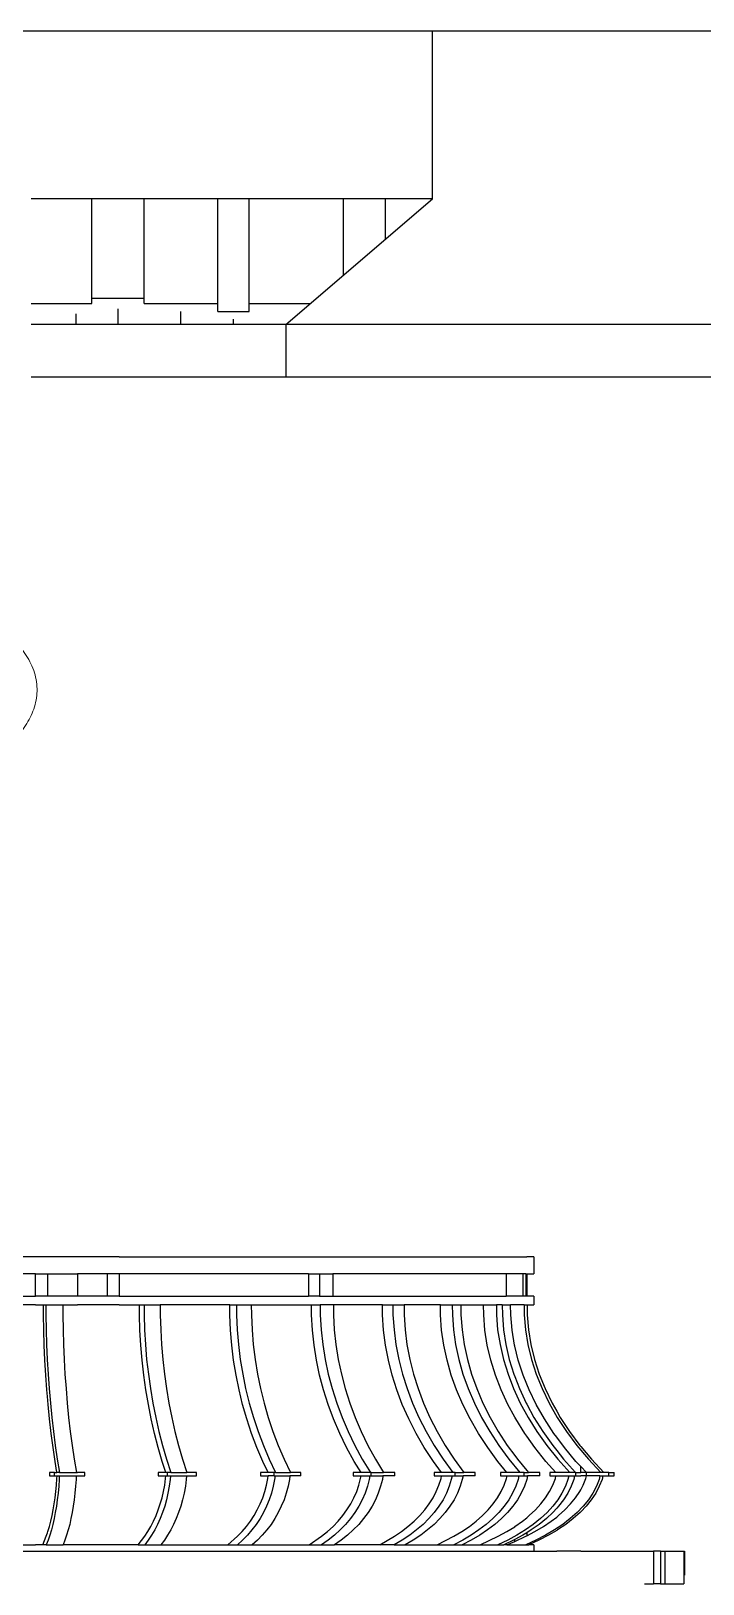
# Model space of a CAD drawing. Header units: inches. Extents: x -2812 to 9774, y -15726 to -746.
# Drawn here: x 3291.7 to 3355.8, y -9122.3 to -8974.2 of the extents above; entities that cross this region are included whole.
import ezdxf

# ---------------------------------------------------------------- set-up
doc = ezdxf.new("R2010")
doc.units = ezdxf.units.IN
doc.header["$LTSCALE"] = 17
doc.header["$MEASUREMENT"] = 0
doc.layers.add('gradient hatch', color=9, linetype='Continuous', lineweight=9)
doc.layers.add('OUTLINE', color=1, linetype='Continuous', lineweight=25)

# ---------------------------------------------------------------- blocks, each defined once
blk = doc.blocks.new('ad')
at = {"layer": 'gradient hatch'}
for points, knots in [([(-31402.65, 3697.54), (-31402.08, 3697.29), (-31401.5, 3697.05), (-31396.73, 3695), (-31392.65, 3693.22), (-31386.74, 3690.32), (-31384.62, 3689.18), (-31381.37, 3687.17), (-31380.12, 3686.3), (-31378.26, 3684.71), (-31377.57, 3684.01), (-31376.63, 3682.76), (-31376.31, 3682.24), (-31375.83, 3681.13), (-31375.67, 3680.54), (-31375.55, 3679.37), (-31375.6, 3678.78), (-31375.85, 3677.64), (-31376.07, 3677.1), (-31376.62, 3676.05), (-31376.96, 3675.55), (-31378.11, 3674.11), (-31379.08, 3673.21), (-31381.34, 3671.42), (-31382.64, 3670.55), (-31385.51, 3668.79), (-31387.08, 3667.9), (-31392.52, 3664.99), (-31396.83, 3662.93), (-31405.74, 3658.57), (-31410.33, 3656.29), (-31419, 3651.42), (-31423.07, 3648.84), (-31428.72, 3644.28), (-31430.67, 3642.4), (-31433.42, 3638.93), (-31434.37, 3637.38), (-31435.04, 3635.8)], [75.867791, 75.867791, 75.867791, 75.867791, 77.296314, 77.296314, 87.821918, 87.821918, 94.579193, 94.579193, 99.742391, 99.742391, 103.657561, 103.657561, 106.327224, 106.327224, 108.996887, 108.996887, 111.66655, 111.66655, 114.336213, 114.336213, 117.005876, 117.005876, 122.242277, 122.242277, 127.478679, 127.478679, 132.715081, 132.715081, 144.499492, 144.499492, 156.283904, 156.283904, 168.068315, 168.068315, 175.870509, 175.870509, 181.943701, 181.943701, 181.943701, 181.943701]), ([(-31402.65, 3695.9), (-31390.22, 3690.6), (-31351, 3673.22), (-31428.43, 3657.46), (-31436.65, 3635.8)], [76.355718, 76.355718, 76.355718, 76.355718, 107.340962, 182.622367, 182.622367, 182.622367, 182.622367])]:
    blk.add_open_spline(points, degree=3, knots=knots, dxfattribs=at)
blk = doc.blocks.new('fdfdgfddf')
for p, q in [((-3138.79, -2792.92), (-3176.5, -2792.92)), ((-3137.65, -2792.92), (-3138.79, -2792.92)), ((-3134.79, -2792.92), (-3137.65, -2792.92)), ((-3131.93, -2792.92), (-3134.79, -2792.92)), ((-3130.79, -2792.92), (-3131.93, -2792.92)), ((-3130.79, -2792.92), (-3093.08, -2792.92)), ((-3093.08, -2792.92), (-3091.94, -2792.92)), ((-3091.27, -2792.92), (-3091.94, -2792.92)), ((-3091.27, -2792.92), (-3091.27, -2794.54)), ((-3138.79, -2794.54), (-3145.78, -2794.54)), ((-3138.79, -2796.68), (-3138.79, -2794.54)), ((-3138.79, -2794.54), (-3137.65, -2794.54)), ((-3137.65, -2794.54), (-3137.65, -2796.68)), ((-3137.65, -2794.54), (-3134.79, -2794.54)), ((-3134.79, -2794.54), (-3134.79, -2796.68)), ((-3131.93, -2794.54), (-3134.79, -2794.54)), ((-3131.93, -2796.68), (-3131.93, -2794.54)), ((-3130.79, -2794.54), (-3131.93, -2794.54)), ((-3130.79, -2794.54), (-3130.79, -2796.68)), ((-3112.74, -2794.54), (-3130.79, -2794.54)), ((-3112.74, -2794.54), (-3112.74, -2796.68)), ((-3112.74, -2794.54), (-3111.69, -2794.54)), ((-3111.69, -2794.54), (-3111.69, -2796.68)), ((-3111.69, -2794.54), (-3110.44, -2794.54)), ((-3110.44, -2794.54), (-3110.44, -2796.68)), ((-3093.91, -2794.54), (-3110.44, -2794.54)), ((-3093.91, -2794.54), (-3093.91, -2796.68)), ((-3092.3, -2794.54), (-3093.91, -2794.54)), ((-3092.3, -2794.54), (-3092.3, -2796.68)), ((-3092.02, -2794.54), (-3092.3, -2794.54)), ((-3092.02, -2794.54), (-3092.02, -2796.68)), ((-3092.02, -2794.54), (-3091.94, -2794.54)), ((-3091.94, -2794.54), (-3091.94, -2796.68)), ((-3091.94, -2794.54), (-3091.27, -2794.54)), ((-3145.78, -2796.68), (-3138.79, -2796.68)), ((-3138.79, -2797.5), (-3145.78, -2797.5)), ((-3137.65, -2796.68), (-3138.79, -2796.68)), ((-3138.79, -2797.5), (-3138.01, -2797.5)), ((-3138.01, -2798.47), (-3138.01, -2797.5)), ((-3138.01, -2797.5), (-3137.78, -2797.5)), ((-3137.78, -2797.5), (-3137.78, -2798.45)), ((-3137.78, -2797.5), (-3136.18, -2797.5)), ((-3134.79, -2796.68), (-3137.65, -2796.68)), ((-3136.18, -2797.5), (-3136.17, -2798.45)), ((-3136.18, -2797.5), (-3134.79, -2797.5)), ((-3131.93, -2796.68), (-3134.79, -2796.68)), ((-3131.93, -2797.5), (-3134.79, -2797.5)), ((-3130.79, -2796.68), (-3131.93, -2796.68)), ((-3130.79, -2797.5), (-3131.93, -2797.5)), ((-3130.79, -2796.68), (-3112.74, -2796.68)), ((-3130.79, -2797.5), (-3128.86, -2797.5)), ((-3128.86, -2798.47), (-3128.86, -2797.5)), ((-3128.86, -2797.5), (-3128.42, -2797.5)), ((-3128.42, -2797.5), (-3128.42, -2798.45)), ((-3128.42, -2797.5), (-3126.89, -2797.5)), ((-3126.89, -2797.5), (-3126.88, -2798.45)), ((-3120.26, -2797.5), (-3126.89, -2797.5)), ((-3120.25, -2798.47), (-3120.26, -2797.5)), ((-3120.26, -2797.5), (-3119.61, -2797.5)), ((-3119.61, -2797.5), (-3119.61, -2798.45)), ((-3119.61, -2797.5), (-3118.2, -2797.5)), ((-3118.2, -2797.5), (-3118.19, -2798.45)), ((-3118.2, -2797.5), (-3112.45, -2797.5)), ((-3111.69, -2796.68), (-3112.74, -2796.68)), ((-3112.45, -2798.47), (-3112.45, -2797.5)), ((-3112.45, -2797.5), (-3111.62, -2797.5)), ((-3111.69, -2796.68), (-3110.44, -2796.68)), ((-3111.62, -2797.5), (-3111.62, -2798.45)), ((-3110.37, -2797.5), (-3111.62, -2797.5)), ((-3110.44, -2796.68), (-3093.91, -2796.68)), ((-3110.37, -2797.5), (-3110.36, -2798.45)), ((-3105.69, -2797.5), (-3110.37, -2797.5)), ((-3105.68, -2798.47), (-3105.69, -2797.5)), ((-3105.69, -2797.5), (-3104.69, -2797.5)), ((-3104.69, -2797.5), (-3104.69, -2798.45)), ((-3104.69, -2797.5), (-3103.64, -2797.5)), ((-3103.64, -2797.5), (-3103.64, -2798.45)), ((-3100.16, -2797.5), (-3103.64, -2797.5)), ((-3100.15, -2798.47), (-3100.16, -2797.5)), ((-3100.16, -2797.5), (-3099.04, -2797.5)), ((-3099.04, -2797.5), (-3099.03, -2798.45)), ((-3099.04, -2797.5), (-3098.22, -2797.5)), ((-3098.22, -2797.5), (-3098.22, -2798.45)), ((-3098.22, -2797.5), (-3096.05, -2797.5)), ((-3096.04, -2798.47), (-3096.05, -2797.5)), ((-3096.05, -2797.5), (-3094.83, -2797.5)), ((-3094.83, -2797.5), (-3094.82, -2798.45)), ((-3094.27, -2797.5), (-3094.83, -2797.5)), ((-3094.27, -2797.5), (-3094.26, -2798.45)), ((-3094.27, -2797.5), (-3093.47, -2797.5)), ((-3092.3, -2796.68), (-3093.91, -2796.68)), ((-3093.46, -2798.47), (-3093.47, -2797.5)), ((-3092.19, -2797.5), (-3093.47, -2797.5)), ((-3092.02, -2796.68), (-3092.3, -2796.68)), ((-3092.19, -2797.5), (-3092.19, -2798.45)), ((-3092.19, -2797.5), (-3091.91, -2797.5)), ((-3091.94, -2796.68), (-3092.02, -2796.68)), ((-3091.27, -2796.68), (-3091.94, -2796.68)), ((-3091.91, -2797.5), (-3091.27, -2797.5)), ((-3091.91, -2797.5), (-3091.9, -2798.45)), ((-3091.27, -2796.68), (-3091.27, -2797.5)), ((-3137.98, -2799.91), (-3138.01, -2798.47)), ((-3137.78, -2798.45), (-3137.76, -2799.87)), ((-3136.17, -2798.45), (-3136.15, -2799.87)), ((-3128.82, -2799.91), (-3128.86, -2798.47)), ((-3128.42, -2798.45), (-3128.38, -2799.87)), ((-3126.88, -2798.45), (-3126.84, -2799.87)), ((-3120.19, -2799.91), (-3120.25, -2798.47)), ((-3119.61, -2798.45), (-3119.54, -2799.87)), ((-3118.19, -2798.45), (-3118.13, -2799.87)), ((-3112.37, -2799.91), (-3112.45, -2798.47)), ((-3111.62, -2798.45), (-3111.54, -2799.87)), ((-3110.36, -2798.45), (-3110.29, -2799.87)), ((-3105.58, -2799.91), (-3105.68, -2798.47)), ((-3104.69, -2798.45), (-3104.59, -2799.87)), ((-3103.64, -2798.45), (-3103.54, -2799.87)), ((-3100.05, -2799.91), (-3100.15, -2798.47)), ((-3099.03, -2798.45), (-3098.92, -2799.87)), ((-3098.22, -2798.45), (-3098.11, -2799.87)), ((-3095.92, -2799.91), (-3096.04, -2798.47)), ((-3094.82, -2798.45), (-3094.71, -2799.87)), ((-3094.26, -2798.45), (-3094.15, -2799.87)), ((-3093.34, -2799.91), (-3093.46, -2798.47)), ((-3092.19, -2798.45), (-3092.06, -2799.87)), ((-3091.9, -2798.45), (-3091.78, -2799.87)), ((-3137.94, -2801.34), (-3137.98, -2799.91)), ((-3137.76, -2799.87), (-3137.72, -2801.29)), ((-3136.15, -2799.87), (-3136.11, -2801.29)), ((-3128.74, -2801.34), (-3128.82, -2799.91)), ((-3128.38, -2799.87), (-3128.29, -2801.29)), ((-3126.84, -2799.87), (-3126.76, -2801.29)), ((-3120.07, -2801.34), (-3120.19, -2799.91)), ((-3119.54, -2799.87), (-3119.43, -2801.29)), ((-3118.13, -2799.87), (-3118.01, -2801.29)), ((-3112.21, -2801.34), (-3112.37, -2799.91)), ((-3111.54, -2799.87), (-3111.38, -2801.29)), ((-3110.29, -2799.87), (-3110.13, -2801.29)), ((-3105.4, -2801.34), (-3105.58, -2799.91)), ((-3104.59, -2799.87), (-3104.41, -2801.29)), ((-3103.54, -2799.87), (-3103.36, -2801.29)), ((-3099.84, -2801.34), (-3100.05, -2799.91)), ((-3098.92, -2799.87), (-3098.72, -2801.29)), ((-3098.11, -2799.87), (-3097.9, -2801.29)), ((-3095.7, -2801.34), (-3095.92, -2799.91)), ((-3094.71, -2799.87), (-3094.48, -2801.29)), ((-3094.15, -2799.87), (-3093.93, -2801.29)), ((-3093.1, -2801.34), (-3093.34, -2799.91)), ((-3092.06, -2799.87), (-3091.83, -2801.29)), ((-3091.78, -2799.87), (-3091.55, -2801.29)), ((-3137.88, -2802.77), (-3137.94, -2801.34)), ((-3137.72, -2801.29), (-3137.66, -2802.7)), ((-3136.11, -2801.29), (-3136.05, -2802.7)), ((-3128.62, -2802.77), (-3128.74, -2801.34)), ((-3128.29, -2801.29), (-3128.18, -2802.7)), ((-3126.76, -2801.29), (-3126.64, -2802.7)), ((-3119.89, -2802.77), (-3120.07, -2801.34)), ((-3119.43, -2801.29), (-3119.25, -2802.7)), ((-3118.01, -2801.29), (-3117.84, -2802.7)), ((-3111.99, -2802.77), (-3112.21, -2801.34)), ((-3111.38, -2801.29), (-3111.16, -2802.7)), ((-3110.13, -2801.29), (-3109.91, -2802.7)), ((-3105.13, -2802.77), (-3105.4, -2801.34)), ((-3104.41, -2801.29), (-3104.14, -2802.7)), ((-3103.36, -2801.29), (-3103.09, -2802.7)), ((-3099.53, -2802.77), (-3099.84, -2801.34)), ((-3098.72, -2801.29), (-3098.42, -2802.7)), ((-3097.9, -2801.29), (-3097.6, -2802.7)), ((-3095.36, -2802.77), (-3095.7, -2801.34)), ((-3094.48, -2801.29), (-3094.16, -2802.7)), ((-3093.93, -2801.29), (-3093.6, -2802.7)), ((-3093.08, -2801.44), (-3093.1, -2801.34)), ((-3092.75, -2802.77), (-3093.08, -2801.44)), ((-3091.83, -2801.29), (-3091.49, -2802.7)), ((-3091.55, -2801.29), (-3091.2, -2802.7)), ((-3137.8, -2804.2), (-3137.88, -2802.77)), ((-3137.66, -2802.7), (-3137.58, -2804.1)), ((-3136.05, -2802.7), (-3135.97, -2804.1)), ((-3128.46, -2804.2), (-3128.62, -2802.77)), ((-3128.18, -2802.7), (-3128.02, -2804.1)), ((-3126.64, -2802.7), (-3126.48, -2804.1)), ((-3119.66, -2804.2), (-3119.89, -2802.77)), ((-3119.25, -2802.7), (-3119.02, -2804.1)), ((-3117.84, -2802.7), (-3117.61, -2804.1)), ((-3111.69, -2804.2), (-3111.99, -2802.77)), ((-3111.16, -2802.7), (-3110.86, -2804.1)), ((-3109.91, -2802.7), (-3109.61, -2804.1)), ((-3104.77, -2804.2), (-3105.13, -2802.77)), ((-3104.14, -2802.7), (-3103.79, -2804.1)), ((-3103.09, -2802.7), (-3102.74, -2804.1)), ((-3099.13, -2804.2), (-3099.53, -2802.77)), ((-3098.42, -2802.7), (-3098.02, -2804.1)), ((-3097.6, -2802.7), (-3097.2, -2804.1)), ((-3094.93, -2804.2), (-3095.36, -2802.77)), ((-3094.16, -2802.7), (-3093.72, -2804.1)), ((-3093.6, -2802.7), (-3093.16, -2804.1)), ((-3092.29, -2804.2), (-3092.75, -2802.77)), ((-3091.49, -2802.7), (-3091.03, -2804.1)), ((-3091.2, -2802.7), (-3090.75, -2804.1)), ((-3137.7, -2805.61), (-3137.8, -2804.2)), ((-3137.58, -2804.1), (-3137.48, -2805.49)), ((-3135.97, -2804.1), (-3135.87, -2805.49)), ((-3128.26, -2805.61), (-3128.46, -2804.2)), ((-3128.02, -2804.1), (-3127.82, -2805.49)), ((-3126.48, -2804.1), (-3126.29, -2805.49)), ((-3119.37, -2805.61), (-3119.66, -2804.2)), ((-3119.02, -2804.1), (-3118.74, -2805.49)), ((-3117.61, -2804.1), (-3117.32, -2805.49)), ((-3111.31, -2805.61), (-3111.69, -2804.2)), ((-3110.86, -2804.1), (-3110.5, -2805.49)), ((-3109.61, -2804.1), (-3109.25, -2805.49)), ((-3104.33, -2805.61), (-3104.77, -2804.2)), ((-3103.79, -2804.1), (-3103.35, -2805.49)), ((-3102.74, -2804.1), (-3102.3, -2805.49)), ((-3098.62, -2805.61), (-3099.13, -2804.2)), ((-3098.02, -2804.1), (-3097.52, -2805.49)), ((-3097.2, -2804.1), (-3096.71, -2805.49)), ((-3094.38, -2805.61), (-3094.93, -2804.2)), ((-3093.72, -2804.1), (-3093.19, -2805.49)), ((-3093.16, -2804.1), (-3093.08, -2804.33)), ((-3093.08, -2804.33), (-3092.63, -2805.49)), ((-3091.94, -2805.08), (-3092.29, -2804.2)), ((-3091.72, -2805.61), (-3091.94, -2805.08)), ((-3091.03, -2804.1), (-3090.47, -2805.49)), ((-3090.75, -2804.1), (-3090.19, -2805.49)), ((-3137.65, -2806.23), (-3137.7, -2805.61)), ((-3137.58, -2807.01), (-3137.65, -2806.23)), ((-3137.48, -2805.49), (-3137.36, -2806.87)), ((-3137.36, -2806.87), (-3137.22, -2808.24)), ((-3135.87, -2805.49), (-3135.75, -2806.87)), ((-3135.75, -2806.87), (-3135.62, -2808.24)), ((-3128.02, -2807.01), (-3128.26, -2805.61)), ((-3127.82, -2805.49), (-3127.59, -2806.87)), ((-3127.59, -2806.87), (-3127.32, -2808.24)), ((-3126.29, -2805.49), (-3126.06, -2806.87)), ((-3126.06, -2806.87), (-3125.79, -2808.24)), ((-3119.03, -2807.01), (-3119.37, -2805.61)), ((-3118.74, -2805.49), (-3118.4, -2806.87)), ((-3118.4, -2806.87), (-3118, -2808.24)), ((-3117.32, -2805.49), (-3116.98, -2806.87)), ((-3116.98, -2806.87), (-3116.59, -2808.24)), ((-3110.87, -2807.01), (-3111.31, -2805.61)), ((-3110.5, -2805.49), (-3110.06, -2806.87)), ((-3110.06, -2806.87), (-3109.55, -2808.24)), ((-3109.25, -2805.49), (-3108.81, -2806.87)), ((-3108.81, -2806.87), (-3108.3, -2808.24)), ((-3103.8, -2807.01), (-3104.33, -2805.61)), ((-3103.35, -2805.49), (-3102.83, -2806.87)), ((-3102.83, -2806.87), (-3102.23, -2808.24)), ((-3102.3, -2805.49), (-3101.78, -2806.87)), ((-3101.78, -2806.87), (-3101.18, -2808.24)), ((-3098.03, -2807.01), (-3098.62, -2805.61)), ((-3097.52, -2805.49), (-3096.93, -2806.87)), ((-3096.93, -2806.87), (-3096.25, -2808.24)), ((-3096.71, -2805.49), (-3096.12, -2806.87)), ((-3096.12, -2806.87), (-3095.43, -2808.24)), ((-3093.73, -2807.01), (-3094.38, -2805.61)), ((-3093.19, -2805.49), (-3092.55, -2806.87)), ((-3092.63, -2805.49), (-3091.99, -2806.87)), ((-3092.55, -2806.87), (-3091.8, -2808.24)), ((-3091.99, -2806.87), (-3091.94, -2806.97)), ((-3091.04, -2807.01), (-3091.72, -2805.61)), ((-3090.47, -2805.49), (-3089.8, -2806.87)), ((-3090.19, -2805.49), (-3089.52, -2806.87)), ((-3089.8, -2806.87), (-3089.02, -2808.24)), ((-3089.52, -2806.87), (-3089.08, -2807.64)), ((-3137.44, -2808.39), (-3137.58, -2807.01)), ((-3137.22, -2808.24), (-3137.07, -2809.58)), ((-3135.62, -2808.24), (-3135.46, -2809.58)), ((-3127.75, -2808.39), (-3128.02, -2807.01)), ((-3127.32, -2808.24), (-3127.01, -2809.58)), ((-3125.79, -2808.24), (-3125.48, -2809.58)), ((-3118.63, -2808.39), (-3119.03, -2807.01)), ((-3118, -2808.24), (-3117.55, -2809.58)), ((-3116.59, -2808.24), (-3116.14, -2809.58)), ((-3110.35, -2808.39), (-3110.87, -2807.01)), ((-3109.55, -2808.24), (-3108.97, -2809.58)), ((-3108.3, -2808.24), (-3107.72, -2809.58)), ((-3103.18, -2808.39), (-3103.8, -2807.01)), ((-3102.23, -2808.24), (-3101.54, -2809.58)), ((-3101.18, -2808.24), (-3100.49, -2809.58)), ((-3097.33, -2808.39), (-3098.03, -2807.01)), ((-3096.25, -2808.24), (-3095.47, -2809.58)), ((-3095.43, -2808.24), (-3094.66, -2809.58)), ((-3093.08, -2808.2), (-3093.73, -2807.01)), ((-3092.98, -2808.39), (-3093.08, -2808.2)), ((-3091.94, -2806.97), (-3091.25, -2808.24)), ((-3091.8, -2808.24), (-3090.96, -2809.58)), ((-3091.25, -2808.24), (-3090.4, -2809.58)), ((-3090.25, -2808.39), (-3091.04, -2807.01)), ((-3089.08, -2807.64), (-3088.74, -2808.24)), ((-3089.02, -2808.24), (-3088.14, -2809.58)), ((-3088.74, -2808.24), (-3087.85, -2809.58)), ((-3137.28, -2809.76), (-3137.44, -2808.39)), ((-3137.11, -2811.1), (-3137.28, -2809.76)), ((-3137.07, -2809.58), (-3136.89, -2810.91)), ((-3135.46, -2809.58), (-3135.29, -2810.91)), ((-3127.44, -2809.76), (-3127.75, -2808.39)), ((-3127.09, -2811.1), (-3127.44, -2809.76)), ((-3127.01, -2809.58), (-3126.67, -2810.91)), ((-3125.48, -2809.58), (-3125.13, -2810.91)), ((-3118.17, -2809.76), (-3118.63, -2808.39)), ((-3117.66, -2811.1), (-3118.17, -2809.76)), ((-3117.55, -2809.58), (-3117.05, -2810.91)), ((-3116.14, -2809.58), (-3115.64, -2810.91)), ((-3109.77, -2809.76), (-3110.35, -2808.39)), ((-3109.11, -2811.1), (-3109.77, -2809.76)), ((-3108.97, -2809.58), (-3108.33, -2810.91)), ((-3107.72, -2809.58), (-3107.08, -2810.91)), ((-3102.49, -2809.76), (-3103.18, -2808.39)), ((-3101.71, -2811.1), (-3102.49, -2809.76)), ((-3101.54, -2809.58), (-3100.77, -2810.91)), ((-3100.49, -2809.58), (-3099.72, -2810.91)), ((-3096.54, -2809.76), (-3097.33, -2808.39)), ((-3095.66, -2811.1), (-3096.54, -2809.76)), ((-3095.47, -2809.58), (-3094.6, -2810.91)), ((-3094.66, -2809.58), (-3093.79, -2810.91)), ((-3092.12, -2809.76), (-3092.98, -2808.39)), ((-3091.94, -2810.02), (-3092.12, -2809.76)), ((-3090.96, -2809.58), (-3090.02, -2810.91)), ((-3090.4, -2809.58), (-3089.46, -2810.91)), ((-3089.36, -2809.76), (-3090.25, -2808.39)), ((-3089.08, -2810.13), (-3089.36, -2809.76)), ((-3088.14, -2809.58), (-3087.15, -2810.91)), ((-3087.85, -2809.58), (-3086.87, -2810.91)), ((-3136.91, -2812.43), (-3137.11, -2811.1)), ((-3136.89, -2810.91), (-3136.7, -2812.21)), ((-3135.29, -2810.91), (-3135.09, -2812.21)), ((-3126.7, -2812.43), (-3127.09, -2811.1)), ((-3126.67, -2810.91), (-3126.29, -2812.21)), ((-3125.13, -2810.91), (-3124.76, -2812.21)), ((-3117.1, -2812.43), (-3117.66, -2811.1)), ((-3117.05, -2810.91), (-3116.5, -2812.21)), ((-3115.64, -2810.91), (-3115.08, -2812.21)), ((-3108.39, -2812.43), (-3109.11, -2811.1)), ((-3108.33, -2810.91), (-3107.62, -2812.21)), ((-3107.08, -2810.91), (-3106.37, -2812.21)), ((-3100.84, -2812.43), (-3101.71, -2811.1)), ((-3100.77, -2810.91), (-3099.92, -2812.21)), ((-3099.72, -2810.91), (-3098.87, -2812.21)), ((-3094.69, -2812.43), (-3095.66, -2811.1)), ((-3094.6, -2810.91), (-3093.64, -2812.21)), ((-3093.79, -2810.91), (-3093.08, -2811.87)), ((-3091.16, -2811.1), (-3091.94, -2810.02)), ((-3090.11, -2812.43), (-3091.16, -2811.1)), ((-3090.02, -2810.91), (-3088.98, -2812.21)), ((-3089.46, -2810.91), (-3089.08, -2811.38)), ((-3088.35, -2811.1), (-3089.08, -2810.13)), ((-3087.25, -2812.43), (-3088.35, -2811.1)), ((-3087.15, -2810.91), (-3086.06, -2812.21)), ((-3086.87, -2810.91), (-3086.79, -2811)), ((-3086.79, -2811), (-3085.77, -2812.21)), ((-3136.74, -2813.49), (-3136.91, -2812.43)), ((-3136.7, -2812.21), (-3136.49, -2813.49)), ((-3135.09, -2812.21), (-3134.88, -2813.49)), ((-3126.36, -2813.49), (-3126.7, -2812.43)), ((-3126.29, -2812.21), (-3125.88, -2813.49)), ((-3124.76, -2812.21), (-3124.34, -2813.49)), ((-3116.6, -2813.49), (-3117.1, -2812.43)), ((-3116.5, -2812.21), (-3115.89, -2813.49)), ((-3115.08, -2812.21), (-3114.48, -2813.49)), ((-3107.74, -2813.49), (-3108.39, -2812.43)), ((-3107.62, -2812.21), (-3106.84, -2813.49)), ((-3106.37, -2812.21), (-3105.59, -2813.49)), ((-3100.07, -2813.49), (-3100.84, -2812.43)), ((-3099.92, -2812.21), (-3099, -2813.49)), ((-3098.87, -2812.21), (-3097.95, -2813.49)), ((-3093.82, -2813.49), (-3094.69, -2812.43)), ((-3093.64, -2812.21), (-3092.6, -2813.49)), ((-3093.08, -2811.87), (-3092.83, -2812.21)), ((-3092.83, -2812.21), (-3091.94, -2813.3)), ((-3089.16, -2813.49), (-3090.11, -2812.43)), ((-3089.08, -2811.38), (-3088.42, -2812.21)), ((-3088.98, -2812.21), (-3087.84, -2813.49)), ((-3088.42, -2812.21), (-3087.28, -2813.49)), ((-3086.79, -2812.91), (-3087.25, -2812.43)), ((-3086.06, -2812.21), (-3084.87, -2813.49)), ((-3085.77, -2812.21), (-3084.59, -2813.49)), ((-3137.44, -2813.49), (-3137.44, -2813.82)), ((-3136.98, -2813.49), (-3137.44, -2813.49)), ((-3137.44, -2813.82), (-3136.98, -2813.82)), ((-3136.98, -2813.82), (-3136.98, -2813.49)), ((-3136.98, -2813.49), (-3136.74, -2813.49)), ((-3136.98, -2813.82), (-3136.73, -2813.82)), ((-3136.79, -2814.69), (-3136.75, -2814.07)), ((-3136.75, -2814.07), (-3136.73, -2813.82)), ((-3136.49, -2813.49), (-3136.74, -2813.49)), ((-3136.73, -2813.82), (-3136.51, -2813.82)), ((-3136.52, -2814.15), (-3136.57, -2814.81)), ((-3136.51, -2813.82), (-3136.52, -2814.15)), ((-3136.51, -2813.82), (-3134.9, -2813.82)), ((-3136.49, -2813.49), (-3134.88, -2813.49)), ((-3134.91, -2814.15), (-3134.96, -2814.81)), ((-3134.9, -2813.82), (-3134.91, -2814.15)), ((-3134.9, -2813.82), (-3134.79, -2813.82)), ((-3134.88, -2813.49), (-3134.79, -2813.49)), ((-3134.09, -2813.49), (-3134.79, -2813.49)), ((-3134.79, -2813.82), (-3134.09, -2813.82)), ((-3134.09, -2813.82), (-3134.09, -2813.49)), ((-3127.09, -2813.49), (-3127.09, -2813.82)), ((-3126.36, -2813.49), (-3127.09, -2813.49)), ((-3127.09, -2813.82), (-3126.35, -2813.82)), ((-3126.46, -2814.69), (-3126.38, -2814.07)), ((-3126.38, -2814.07), (-3126.35, -2813.82)), ((-3126.19, -2813.49), (-3126.36, -2813.49)), ((-3126.35, -2813.82), (-3126.19, -2813.82)), ((-3126.19, -2813.82), (-3126.19, -2813.49)), ((-3125.88, -2813.49), (-3126.19, -2813.49)), ((-3126.19, -2813.82), (-3125.91, -2813.82)), ((-3125.94, -2814.15), (-3126.03, -2814.81)), ((-3125.91, -2813.82), (-3125.94, -2814.15)), ((-3125.91, -2813.82), (-3124.37, -2813.82)), ((-3125.88, -2813.49), (-3124.34, -2813.49)), ((-3124.4, -2814.15), (-3124.49, -2814.81)), ((-3124.37, -2813.82), (-3124.4, -2814.15)), ((-3124.37, -2813.82), (-3123.43, -2813.82)), ((-3123.43, -2813.49), (-3124.34, -2813.49)), ((-3123.43, -2813.82), (-3123.43, -2813.49)), ((-3117.34, -2813.49), (-3117.34, -2813.82)), ((-3116.6, -2813.49), (-3117.34, -2813.49)), ((-3117.34, -2813.82), (-3116.59, -2813.82)), ((-3116.75, -2814.69), (-3116.62, -2814.07)), ((-3116.62, -2814.07), (-3116.59, -2813.82)), ((-3116.02, -2813.49), (-3116.6, -2813.49)), ((-3116.02, -2813.82), (-3116.59, -2813.82)), ((-3115.98, -2814.15), (-3116.11, -2814.81)), ((-3116.02, -2813.82), (-3116.02, -2813.49)), ((-3115.89, -2813.49), (-3116.02, -2813.49)), ((-3116.02, -2813.82), (-3115.94, -2813.82)), ((-3115.94, -2813.82), (-3115.98, -2814.15)), ((-3115.94, -2813.82), (-3114.52, -2813.82)), ((-3115.89, -2813.49), (-3114.48, -2813.49)), ((-3114.57, -2814.15), (-3114.7, -2814.81)), ((-3114.52, -2813.82), (-3114.57, -2814.15)), ((-3113.48, -2813.82), (-3114.52, -2813.82)), ((-3113.48, -2813.49), (-3114.48, -2813.49)), ((-3113.48, -2813.82), (-3113.48, -2813.49)), ((-3108.48, -2813.49), (-3108.48, -2813.82)), ((-3107.74, -2813.49), (-3108.48, -2813.49)), ((-3108.48, -2813.82), (-3107.74, -2813.82)), ((-3107.94, -2814.69), (-3107.78, -2814.07)), ((-3107.78, -2814.07), (-3107.74, -2813.82)), ((-3106.84, -2813.49), (-3107.74, -2813.49)), ((-3107.74, -2813.82), (-3106.9, -2813.82)), ((-3106.95, -2814.15), (-3107.12, -2814.81)), ((-3106.9, -2813.82), (-3106.95, -2814.15)), ((-3106.9, -2813.82), (-3106.78, -2813.82)), ((-3106.78, -2813.49), (-3106.84, -2813.49)), ((-3106.78, -2813.82), (-3106.78, -2813.49)), ((-3106.78, -2813.49), (-3105.59, -2813.49)), ((-3106.78, -2813.82), (-3105.65, -2813.82)), ((-3105.7, -2814.15), (-3105.87, -2814.81)), ((-3105.65, -2813.82), (-3105.7, -2814.15)), ((-3104.53, -2813.82), (-3105.65, -2813.82)), ((-3104.53, -2813.49), (-3105.59, -2813.49)), ((-3104.53, -2813.82), (-3104.53, -2813.49)), ((-3100.77, -2813.49), (-3100.77, -2813.82)), ((-3100.07, -2813.49), (-3100.77, -2813.49)), ((-3100.77, -2813.82), (-3100.06, -2813.82)), ((-3100.31, -2814.69), (-3100.11, -2814.07)), ((-3100.11, -2814.07), (-3100.06, -2813.82)), ((-3099, -2813.49), (-3100.07, -2813.49)), ((-3100.06, -2813.82), (-3099.06, -2813.82)), ((-3099.13, -2814.15), (-3099.33, -2814.81)), ((-3099.06, -2813.82), (-3099.13, -2814.15)), ((-3099.06, -2813.82), (-3098.75, -2813.82)), ((-3098.75, -2813.49), (-3099, -2813.49)), ((-3098.75, -2813.82), (-3098.75, -2813.49)), ((-3098.75, -2813.49), (-3097.95, -2813.49)), ((-3098.75, -2813.82), (-3098.01, -2813.82)), ((-3098.08, -2814.15), (-3098.28, -2814.81)), ((-3098.01, -2813.82), (-3098.08, -2814.15)), ((-3096.86, -2813.82), (-3098.01, -2813.82)), ((-3096.86, -2813.49), (-3097.95, -2813.49)), ((-3096.86, -2813.82), (-3096.86, -2813.49)), ((-3094.45, -2813.49), (-3094.45, -2813.82)), ((-3093.82, -2813.49), (-3094.45, -2813.49)), ((-3094.45, -2813.82), (-3093.81, -2813.82)), ((-3094.08, -2814.69), (-3093.86, -2814.07)), ((-3093.86, -2814.07), (-3093.81, -2813.82)), ((-3092.6, -2813.49), (-3093.82, -2813.49)), ((-3093.81, -2813.82), (-3092.68, -2813.82)), ((-3092.75, -2814.15), (-3092.98, -2814.81)), ((-3092.68, -2813.82), (-3092.75, -2814.15)), ((-3092.68, -2813.82), (-3092.17, -2813.82)), ((-3092.17, -2813.49), (-3092.6, -2813.49)), ((-3092.17, -2813.82), (-3092.17, -2813.49)), ((-3092.17, -2813.49), (-3091.78, -2813.49)), ((-3092.17, -2813.82), (-3091.86, -2813.82)), ((-3091.94, -2814.15), (-3092.16, -2814.81)), ((-3091.94, -2813.3), (-3091.78, -2813.49)), ((-3091.86, -2813.82), (-3091.94, -2814.15)), ((-3090.7, -2813.82), (-3091.86, -2813.82)), ((-3090.7, -2813.49), (-3091.78, -2813.49)), ((-3090.7, -2813.82), (-3090.7, -2813.49)), ((-3089.72, -2813.49), (-3089.72, -2813.82)), ((-3089.16, -2813.49), (-3089.72, -2813.49)), ((-3089.72, -2813.82), (-3089.15, -2813.82)), ((-3089.45, -2814.69), (-3089.21, -2814.07)), ((-3089.21, -2814.07), (-3089.15, -2813.82)), ((-3087.84, -2813.49), (-3089.16, -2813.49)), ((-3089.15, -2813.82), (-3087.92, -2813.82)), ((-3088.01, -2814.15), (-3088.25, -2814.81)), ((-3087.92, -2813.82), (-3088.01, -2814.15)), ((-3087.92, -2813.82), (-3087.37, -2813.82)), ((-3087.28, -2813.49), (-3087.84, -2813.49)), ((-3087.45, -2814.15), (-3087.7, -2814.81)), ((-3087.37, -2813.82), (-3087.45, -2814.15)), ((-3087.37, -2813.82), (-3087.25, -2813.82)), ((-3087.25, -2813.49), (-3087.28, -2813.49)), ((-3087.25, -2813.82), (-3087.25, -2813.49)), ((-3087.25, -2813.49), (-3086.79, -2813.49)), ((-3087.25, -2813.82), (-3086.79, -2813.82)), ((-3086.79, -2813.49), (-3086.79, -2812.91)), ((-3086.25, -2813.49), (-3086.79, -2812.91)), ((-3086.25, -2813.49), (-3086.79, -2813.49)), ((-3086.24, -2813.82), (-3086.79, -2813.82)), ((-3086.55, -2814.69), (-3086.31, -2814.07)), ((-3086.31, -2814.07), (-3086.24, -2813.82)), ((-3086.24, -2813.49), (-3086.25, -2813.49)), ((-3086.24, -2813.82), (-3086.24, -2813.49)), ((-3084.87, -2813.49), (-3086.24, -2813.49)), ((-3086.24, -2813.82), (-3086.24, -2813.82)), ((-3084.96, -2813.82), (-3086.24, -2813.82)), ((-3085.04, -2814.15), (-3085.3, -2814.81)), ((-3084.96, -2813.82), (-3085.04, -2814.15)), ((-3084.76, -2814.15), (-3085.02, -2814.81)), ((-3084.96, -2813.82), (-3084.67, -2813.82)), ((-3084.59, -2813.49), (-3084.87, -2813.49)), ((-3084.67, -2813.82), (-3084.76, -2814.15)), ((-3084.67, -2813.82), (-3084.12, -2813.82)), ((-3084.12, -2813.49), (-3084.59, -2813.49)), ((-3084.12, -2813.49), (-3083.61, -2813.49)), ((-3084.12, -2813.82), (-3084.12, -2813.49)), ((-3084.12, -2813.82), (-3083.61, -2813.82)), ((-3083.61, -2813.82), (-3083.61, -2813.49)), ((-3136.92, -2815.91), (-3136.85, -2815.3)), ((-3136.85, -2815.3), (-3136.79, -2814.69)), ((-3136.63, -2815.45), (-3136.7, -2816.09)), ((-3136.57, -2814.81), (-3136.63, -2815.45)), ((-3135.02, -2815.45), (-3135.09, -2816.09)), ((-3134.96, -2814.81), (-3135.02, -2815.45)), ((-3126.71, -2815.91), (-3126.57, -2815.3)), ((-3126.57, -2815.3), (-3126.46, -2814.69)), ((-3126.15, -2815.45), (-3126.29, -2816.09)), ((-3126.03, -2814.81), (-3126.15, -2815.45)), ((-3124.61, -2815.45), (-3124.76, -2816.09)), ((-3124.49, -2814.81), (-3124.61, -2815.45)), ((-3117.11, -2815.91), (-3116.91, -2815.3)), ((-3116.91, -2815.3), (-3116.75, -2814.69)), ((-3116.28, -2815.45), (-3116.5, -2816.09)), ((-3116.11, -2814.81), (-3116.28, -2815.45)), ((-3114.87, -2815.45), (-3115.08, -2816.09)), ((-3114.7, -2814.81), (-3114.87, -2815.45)), ((-3108.41, -2815.91), (-3108.15, -2815.3)), ((-3108.15, -2815.3), (-3107.94, -2814.69)), ((-3107.34, -2815.45), (-3107.62, -2816.09)), ((-3107.12, -2814.81), (-3107.34, -2815.45)), ((-3106.09, -2815.45), (-3106.37, -2816.09)), ((-3105.87, -2814.81), (-3106.09, -2815.45)), ((-3100.87, -2815.91), (-3100.56, -2815.3)), ((-3100.56, -2815.3), (-3100.31, -2814.69)), ((-3099.6, -2815.45), (-3099.92, -2816.09)), ((-3099.33, -2814.81), (-3099.6, -2815.45)), ((-3098.55, -2815.45), (-3098.87, -2816.09)), ((-3098.28, -2814.81), (-3098.55, -2815.45)), ((-3094.71, -2815.91), (-3094.36, -2815.3)), ((-3094.36, -2815.3), (-3094.08, -2814.69)), ((-3093.28, -2815.45), (-3093.65, -2816.09)), ((-3092.98, -2814.81), (-3093.28, -2815.45)), ((-3092.46, -2815.45), (-3092.83, -2816.09)), ((-3092.16, -2814.81), (-3092.46, -2815.45)), ((-3090.14, -2815.91), (-3089.76, -2815.3)), ((-3089.76, -2815.3), (-3089.45, -2814.69)), ((-3088.58, -2815.45), (-3088.98, -2816.09)), ((-3088.25, -2814.81), (-3088.58, -2815.45)), ((-3088.02, -2815.45), (-3088.42, -2816.09)), ((-3087.7, -2814.81), (-3088.02, -2815.45)), ((-3087.28, -2815.91), (-3086.88, -2815.3)), ((-3086.88, -2815.3), (-3086.79, -2815.14)), ((-3086.79, -2815.14), (-3086.55, -2814.69)), ((-3085.64, -2815.45), (-3086.06, -2816.09)), ((-3085.36, -2815.45), (-3085.78, -2816.09)), ((-3085.3, -2814.81), (-3085.64, -2815.45)), ((-3085.02, -2814.81), (-3085.36, -2815.45)), ((-3137.2, -2817.61), (-3137.1, -2817.06)), ((-3137.1, -2817.06), (-3137, -2816.49)), ((-3137, -2816.49), (-3136.92, -2815.91)), ((-3136.79, -2816.71), (-3136.89, -2817.31)), ((-3136.7, -2816.09), (-3136.79, -2816.71)), ((-3135.18, -2816.71), (-3135.28, -2817.31)), ((-3135.09, -2816.09), (-3135.18, -2816.71)), ((-3127.28, -2817.61), (-3127.07, -2817.06)), ((-3127.07, -2817.06), (-3126.88, -2816.49)), ((-3126.88, -2816.49), (-3126.71, -2815.91)), ((-3126.46, -2816.71), (-3126.66, -2817.31)), ((-3126.29, -2816.09), (-3126.46, -2816.71)), ((-3124.93, -2816.71), (-3125.13, -2817.31)), ((-3124.76, -2816.09), (-3124.93, -2816.71)), ((-3117.94, -2817.61), (-3117.63, -2817.06)), ((-3117.63, -2817.06), (-3117.35, -2816.49)), ((-3117.35, -2816.49), (-3117.11, -2815.91)), ((-3116.75, -2816.71), (-3117.04, -2817.31)), ((-3116.5, -2816.09), (-3116.75, -2816.71)), ((-3115.34, -2816.71), (-3115.63, -2817.31)), ((-3115.08, -2816.09), (-3115.34, -2816.71)), ((-3109.48, -2817.61), (-3109.08, -2817.06)), ((-3109.08, -2817.06), (-3108.72, -2816.49)), ((-3108.72, -2816.49), (-3108.41, -2815.91)), ((-3107.94, -2816.71), (-3108.32, -2817.31)), ((-3107.62, -2816.09), (-3107.94, -2816.71)), ((-3106.69, -2816.71), (-3107.07, -2817.31)), ((-3106.37, -2816.09), (-3106.69, -2816.71)), ((-3102.14, -2817.61), (-3101.66, -2817.06)), ((-3101.66, -2817.06), (-3101.24, -2816.49)), ((-3101.24, -2816.49), (-3100.87, -2815.91)), ((-3100.31, -2816.71), (-3100.76, -2817.31)), ((-3099.92, -2816.09), (-3100.31, -2816.71)), ((-3099.26, -2816.71), (-3099.71, -2817.31)), ((-3098.87, -2816.09), (-3099.26, -2816.71)), ((-3096.15, -2817.61), (-3095.61, -2817.06)), ((-3095.61, -2817.06), (-3095.13, -2816.49)), ((-3095.13, -2816.49), (-3094.71, -2815.91)), ((-3094.09, -2816.71), (-3094.59, -2817.31)), ((-3093.65, -2816.09), (-3094.09, -2816.71)), ((-3093.27, -2816.71), (-3093.78, -2817.31)), ((-3093.08, -2816.44), (-3093.27, -2816.71)), ((-3092.83, -2816.09), (-3093.08, -2816.44)), ((-3091.7, -2817.61), (-3091.11, -2817.06)), ((-3091.11, -2817.06), (-3090.59, -2816.49)), ((-3090.59, -2816.49), (-3090.14, -2815.91)), ((-3089.46, -2816.71), (-3090, -2817.31)), ((-3088.98, -2816.09), (-3089.46, -2816.71)), ((-3089.08, -2816.9), (-3089.45, -2817.31)), ((-3088.9, -2816.71), (-3089.08, -2816.9)), ((-3088.91, -2817.61), (-3088.3, -2817.06)), ((-3088.42, -2816.09), (-3088.9, -2816.71)), ((-3088.3, -2817.06), (-3087.75, -2816.49)), ((-3087.75, -2816.49), (-3087.28, -2815.91)), ((-3086.56, -2816.71), (-3087.14, -2817.31)), ((-3086.79, -2817.24), (-3086.85, -2817.31)), ((-3086.28, -2816.71), (-3086.79, -2817.24)), ((-3086.06, -2816.09), (-3086.56, -2816.71)), ((-3085.78, -2816.09), (-3086.28, -2816.71)), ((-3137.6, -2819.13), (-3137.46, -2818.65)), ((-3137.46, -2818.65), (-3137.32, -2818.14)), ((-3137.32, -2818.14), (-3137.2, -2817.61)), ((-3137.13, -2818.44), (-3137.27, -2818.97)), ((-3137.01, -2817.89), (-3137.13, -2818.44)), ((-3136.89, -2817.31), (-3137.01, -2817.89)), ((-3135.52, -2818.44), (-3135.66, -2818.97)), ((-3135.4, -2817.89), (-3135.52, -2818.44)), ((-3135.28, -2817.31), (-3135.4, -2817.89)), ((-3128.06, -2819.13), (-3127.78, -2818.65)), ((-3127.78, -2818.65), (-3127.52, -2818.14)), ((-3127.52, -2818.14), (-3127.28, -2817.61)), ((-3127.14, -2818.44), (-3127.41, -2818.97)), ((-3126.89, -2817.89), (-3127.14, -2818.44)), ((-3126.66, -2817.31), (-3126.89, -2817.89)), ((-3125.61, -2818.44), (-3125.88, -2818.97)), ((-3125.36, -2817.89), (-3125.61, -2818.44)), ((-3125.13, -2817.31), (-3125.36, -2817.89)), ((-3119.08, -2819.13), (-3118.67, -2818.65)), ((-3118.67, -2818.65), (-3118.29, -2818.14)), ((-3118.29, -2818.14), (-3117.94, -2817.61)), ((-3117.74, -2818.44), (-3118.14, -2818.97)), ((-3117.37, -2817.89), (-3117.74, -2818.44)), ((-3117.04, -2817.31), (-3117.37, -2817.89)), ((-3116.32, -2818.44), (-3116.72, -2818.97)), ((-3115.96, -2817.89), (-3116.32, -2818.44)), ((-3115.63, -2817.31), (-3115.96, -2817.89)), ((-3110.94, -2819.13), (-3110.41, -2818.65)), ((-3110.41, -2818.65), (-3109.93, -2818.14)), ((-3109.93, -2818.14), (-3109.48, -2817.61)), ((-3109.21, -2818.44), (-3109.73, -2818.97)), ((-3108.74, -2817.89), (-3109.21, -2818.44)), ((-3108.32, -2817.31), (-3108.74, -2817.89)), ((-3107.96, -2818.44), (-3108.48, -2818.97)), ((-3107.49, -2817.89), (-3107.96, -2818.44)), ((-3107.07, -2817.31), (-3107.49, -2817.89)), ((-3103.89, -2819.13), (-3103.26, -2818.65)), ((-3103.26, -2818.65), (-3102.67, -2818.14)), ((-3102.67, -2818.14), (-3102.14, -2817.61)), ((-3101.82, -2818.44), (-3102.44, -2818.97)), ((-3101.26, -2817.89), (-3101.82, -2818.44)), ((-3100.77, -2818.44), (-3101.39, -2818.97)), ((-3100.76, -2817.31), (-3101.26, -2817.89)), ((-3100.21, -2817.89), (-3100.77, -2818.44)), ((-3099.71, -2817.31), (-3100.21, -2817.89)), ((-3098.13, -2819.13), (-3097.41, -2818.65)), ((-3097.41, -2818.65), (-3096.75, -2818.14)), ((-3096.75, -2818.14), (-3096.15, -2817.61)), ((-3095.8, -2818.44), (-3096.49, -2818.97)), ((-3095.16, -2817.89), (-3095.8, -2818.44)), ((-3094.98, -2818.44), (-3095.67, -2818.97)), ((-3094.59, -2817.31), (-3095.16, -2817.89)), ((-3094.35, -2817.89), (-3094.98, -2818.44)), ((-3093.78, -2817.31), (-3094.35, -2817.89)), ((-3093.84, -2819.13), (-3093.08, -2818.66)), ((-3093.08, -2818.66), (-3093.07, -2818.65)), ((-3093.07, -2818.65), (-3092.35, -2818.14)), ((-3092.35, -2818.14), (-3091.94, -2817.81)), ((-3091.31, -2818.44), (-3092.06, -2818.97)), ((-3091.94, -2817.81), (-3091.7, -2817.61)), ((-3090.75, -2818.44), (-3091.5, -2818.97)), ((-3090.62, -2817.89), (-3091.31, -2818.44)), ((-3091.16, -2819.13), (-3090.35, -2818.65)), ((-3090.06, -2817.89), (-3090.75, -2818.44)), ((-3090, -2817.31), (-3090.62, -2817.89)), ((-3090.35, -2818.65), (-3089.6, -2818.14)), ((-3089.45, -2817.31), (-3090.06, -2817.89)), ((-3089.6, -2818.14), (-3089.08, -2817.74)), ((-3088.5, -2818.44), (-3089.29, -2818.97)), ((-3089.08, -2817.74), (-3088.91, -2817.61)), ((-3088.22, -2818.44), (-3089.01, -2818.97)), ((-3087.78, -2817.89), (-3088.5, -2818.44)), ((-3087.5, -2817.89), (-3088.22, -2818.44)), ((-3087.14, -2817.31), (-3087.78, -2817.89)), ((-3086.85, -2817.31), (-3087.5, -2817.89)), ((-3138.07, -2820.39), (-3137.75, -2819.58)), ((-3137.75, -2819.58), (-3137.65, -2819.26)), ((-3137.58, -2819.95), (-3137.75, -2820.39)), ((-3137.65, -2819.26), (-3137.6, -2819.13)), ((-3137.42, -2819.48), (-3137.58, -2819.95)), ((-3137.27, -2818.97), (-3137.42, -2819.48)), ((-3135.98, -2819.95), (-3136.15, -2820.39)), ((-3135.81, -2819.48), (-3135.98, -2819.95)), ((-3135.66, -2818.97), (-3135.81, -2819.48)), ((-3128.98, -2820.39), (-3128.36, -2819.58)), ((-3128.36, -2819.58), (-3128.06, -2819.13)), ((-3128.03, -2819.95), (-3128.36, -2820.39)), ((-3127.71, -2819.48), (-3128.03, -2819.95)), ((-3127.41, -2818.97), (-3127.71, -2819.48)), ((-3126.49, -2819.95), (-3126.83, -2820.39)), ((-3126.18, -2819.48), (-3126.49, -2819.95)), ((-3125.88, -2818.97), (-3126.18, -2819.48)), ((-3120.44, -2820.39), (-3119.53, -2819.58)), ((-3119.53, -2819.58), (-3119.08, -2819.13)), ((-3119.04, -2819.95), (-3119.53, -2820.39)), ((-3118.57, -2819.48), (-3119.04, -2819.95)), ((-3118.14, -2818.97), (-3118.57, -2819.48)), ((-3117.62, -2819.95), (-3118.12, -2820.39)), ((-3117.16, -2819.48), (-3117.62, -2819.95)), ((-3116.72, -2818.97), (-3117.16, -2819.48)), ((-3112.68, -2820.39), (-3111.51, -2819.58)), ((-3110.88, -2819.95), (-3111.52, -2820.39)), ((-3111.51, -2819.58), (-3110.94, -2819.13)), ((-3110.28, -2819.48), (-3110.88, -2819.95)), ((-3109.73, -2818.97), (-3110.28, -2819.48)), ((-3109.63, -2819.95), (-3110.27, -2820.39)), ((-3109.03, -2819.48), (-3109.63, -2819.95)), ((-3108.48, -2818.97), (-3109.03, -2819.48)), ((-3105.96, -2820.39), (-3104.56, -2819.58)), ((-3103.81, -2819.95), (-3104.57, -2820.39)), ((-3104.56, -2819.58), (-3103.89, -2819.13)), ((-3103.1, -2819.48), (-3103.81, -2819.95)), ((-3102.76, -2819.95), (-3103.52, -2820.39)), ((-3102.44, -2818.97), (-3103.1, -2819.48)), ((-3102.05, -2819.48), (-3102.76, -2819.95)), ((-3101.39, -2818.97), (-3102.05, -2819.48)), ((-3100.47, -2820.39), (-3098.89, -2819.58)), ((-3098.04, -2819.95), (-3098.9, -2820.39)), ((-3098.89, -2819.58), (-3098.13, -2819.13)), ((-3097.23, -2819.95), (-3098.08, -2820.39)), ((-3097.24, -2819.48), (-3098.04, -2819.95)), ((-3096.49, -2818.97), (-3097.24, -2819.48)), ((-3096.42, -2819.48), (-3097.23, -2819.95)), ((-3095.67, -2818.97), (-3096.42, -2819.48)), ((-3096.38, -2820.39), (-3094.67, -2819.58)), ((-3093.75, -2819.95), (-3094.68, -2820.39)), ((-3094.67, -2819.58), (-3093.84, -2819.13)), ((-3093.19, -2819.95), (-3094.12, -2820.39)), ((-3093.82, -2820.39), (-3093.08, -2820.06)), ((-3092.88, -2819.48), (-3093.75, -2819.95)), ((-3093.08, -2819.89), (-3093.19, -2819.95)), ((-3092.32, -2819.48), (-3093.08, -2819.89)), ((-3093.08, -2820.06), (-3092.03, -2819.58)), ((-3093.08, -2820.06), (-3093.08, -2819.89)), ((-3092.06, -2818.97), (-3092.88, -2819.48)), ((-3091.94, -2819.24), (-3092.32, -2819.48)), ((-3092.03, -2819.58), (-3091.94, -2819.53)), ((-3091.06, -2819.95), (-3092.03, -2820.39)), ((-3091.5, -2818.97), (-3091.94, -2819.24)), ((-3091.94, -2819.53), (-3091.16, -2819.13)), ((-3091.94, -2819.24), (-3091.94, -2819.53)), ((-3090.78, -2819.95), (-3091.75, -2820.39)), ((-3090.15, -2819.48), (-3091.06, -2819.95)), ((-3089.86, -2819.48), (-3090.78, -2819.95)), ((-3089.29, -2818.97), (-3090.15, -2819.48)), ((-3089.08, -2819.01), (-3089.86, -2819.48)), ((-3089.01, -2818.97), (-3089.08, -2819.01)), ((-3201.93, -2821), (-3091.27, -2821)), ((-3145.78, -2820.39), (-3138.79, -2820.39)), ((-3138.07, -2820.39), (-3138.79, -2820.39)), ((-3137.75, -2820.39), (-3138.07, -2820.39)), ((-3137.75, -2820.39), (-3136.15, -2820.39)), ((-3134.79, -2820.39), (-3136.15, -2820.39)), ((-3131.93, -2820.39), (-3134.79, -2820.39)), ((-3130.79, -2820.39), (-3131.93, -2820.39)), ((-3128.98, -2820.39), (-3130.79, -2820.39)), ((-3128.98, -2820.39), (-3128.36, -2820.39)), ((-3128.36, -2820.39), (-3126.83, -2820.39)), ((-3126.83, -2820.39), (-3120.44, -2820.39)), ((-3120.44, -2820.39), (-3119.53, -2820.39)), ((-3119.53, -2820.39), (-3118.12, -2820.39)), ((-3118.12, -2820.39), (-3112.68, -2820.39)), ((-3112.68, -2820.39), (-3111.52, -2820.39)), ((-3111.52, -2820.39), (-3110.27, -2820.39)), ((-3105.96, -2820.39), (-3110.27, -2820.39)), ((-3104.57, -2820.39), (-3105.96, -2820.39)), ((-3104.57, -2820.39), (-3103.52, -2820.39)), ((-3103.52, -2820.39), (-3100.47, -2820.39)), ((-3100.47, -2820.39), (-3098.9, -2820.39)), ((-3098.9, -2820.39), (-3098.08, -2820.39)), ((-3098.08, -2820.39), (-3096.38, -2820.39)), ((-3096.38, -2820.39), (-3094.68, -2820.39)), ((-3094.68, -2820.39), (-3094.12, -2820.39)), ((-3093.82, -2820.39), (-3094.12, -2820.39)), ((-3093.82, -2820.39), (-3092.03, -2820.39)), ((-3092.03, -2820.39), (-3091.75, -2820.39)), ((-3091.27, -2820.39), (-3091.75, -2820.39)), ((-3091.27, -2820.39), (-3091.27, -2821)), ((-3091.27, -2821), (-3089.08, -2821)), ((-3086.79, -2821), (-3089.08, -2821)), ((-3086.79, -2821), (-3079.86, -2821)), ((-3079.19, -2821), (-3079.86, -2821)), ((-3079.86, -2821), (-3079.86, -2824.12)), ((-3079.19, -2821), (-3078.77, -2821)), ((-3079.19, -2821), (-3079.19, -2824.12)), ((-3078.77, -2821), (-3076.95, -2821)), ((-3078.77, -2821), (-3078.77, -2824.12)), ((-3076.95, -2821), (-3076.89, -2821)), ((-3076.95, -2821), (-3076.95, -2823.23)), ((-3076.89, -2821), (-3076.89, -2823.23)), ((-3076.89, -2821), (-3076.89, -2823.23)), ((-3076.89, -2821), (-3076.89, -2821)), ((-3080.72, -2824.12), (-3079.86, -2824.12)), ((-3079.19, -2824.12), (-3079.86, -2824.12)), ((-3079.19, -2824.12), (-3078.77, -2824.12)), ((-3078.77, -2824.12), (-3076.95, -2824.12)), ((-3076.95, -2823.23), (-3076.89, -2823.23)), ((-3076.95, -2823.23), (-3076.95, -2824.12)), ((-3076.89, -2823.23), (-3076.89, -2823.23)), ((-3076.89, -2823.23), (-3076.83, -2823.23))]:
    blk.add_line(p, q)

msp = doc.modelspace()

# ---------------------------------------------------------------- hatches: boundary and pattern name
at = {"layer": 'OUTLINE'}
h = msp.add_hatch(dxfattribs=at)
h.set_pattern_fill('AR-RSHKE', color=8)
h.set_pattern_definition([(0, (1566.02, -5796.163), (25.5, 12), [6, -5, 7, -3, 9, -4]), (0, (1572.02, -5795.663), (25.5, 12), [5, -19, 4, -6]), (0, (1584.02, -5796.913), (25.5, 12), [3, -31]), (90, (1566.0205, -5796.163), (-8.5, 12), [11.5, -36.5]), (90, (1572.0205, -5796.163), (-8.5, 12), [11.25, -36.75]), (90, (1577.0205, -5796.163), (-8.5, 12), [10.5, -37.5]), (90, (1584.0205, -5796.913), (-8.5, 12), [11.5, -36.5]), (90, (1587.0205, -5796.913), (-8.5, 12), [11.5, -36.5]), (90, (1596.0205, -5796.163), (-8.5, 12), [11, -37])])
h.paths.add_polyline_path([(3316.02, -9002.16), (3330.02, -8990.16), (3291.74, -8990.16), (3291.74, -9002.16)])

# ---------------------------------------------------------------- linework, layer by layer
for p, q in [((3427.06, -8974.16), (3205.02, -8974.16)), ((3330.02, -8990.16), (3330.02, -8974.16)), ((3330.02, -8990.16), (3291.74, -8990.16)), ((3316.02, -9002.16), (3330.02, -8990.16)), ((3382.2, -9002.16), (3291.74, -9002.16)), ((3316.02, -9002.16), (3316.02, -9007.16)), ((3374.19, -9007.16), (3291.74, -9007.16))]:
    msp.add_line(p, q, dxfattribs=at)

# ---------------------------------------------------------------- block references
at = {"layer": 'OUTLINE', "linetype": 'Continuous'}
msp.add_blockref('ad', (34667.89, -12716.41), dxfattribs=at)
at = {"layer": 'OUTLINE'}
msp.add_blockref('fdfdgfddf', (6430.94, -6298.16), dxfattribs=at)

doc.saveas('drawing.dxf')
